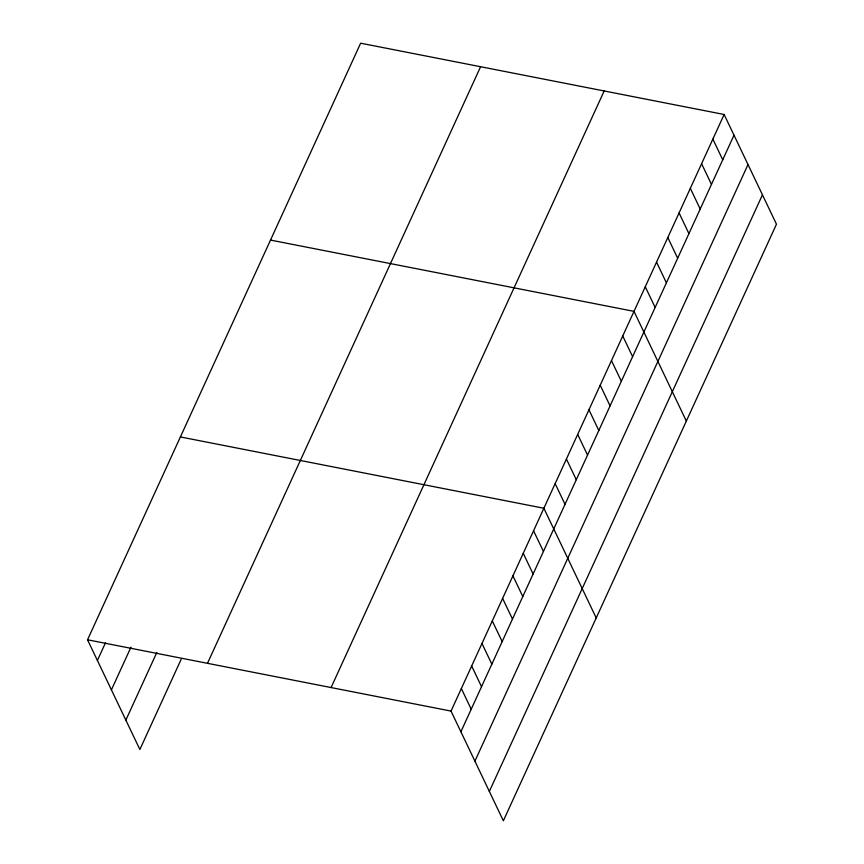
<?xml version="1.0" encoding="UTF-8"?>
<svg xmlns="http://www.w3.org/2000/svg" width="864" height="864" viewBox="0 0 864 864"><rect width="100%" height="100%" fill="white"/><g stroke="black" fill="none" stroke-linecap="round" stroke-linejoin="round"><path stroke-width="1.3" d="M181.138 659.351L139.871 749.509L87.534 639.792L360.644 43.2L724.129 114.491L776.466 224.208L503.356 820.8L451.03 711.083L724.129 114.491M97.405 660.474L105.548 642.686M111.413 689.861L130.972 647.158M125.852 720.122L156.805 652.514M207.49 663.314L480.589 66.722M331.074 687.56L604.174 90.968M460.89 731.776L734 135.184M474.908 761.152L748.008 164.56M489.348 791.424L762.448 194.832M270.518 240.073L634.003 311.364L686.34 421.081M180.392 436.946L543.877 508.248L596.214 617.954M87.534 639.792L451.03 711.083M712.865 139.104L722.736 159.786M701.6 163.717L711.472 184.399M690.336 188.32L700.196 209.012M679.072 212.933L688.932 233.615M667.807 237.546L677.668 258.228M656.543 262.148L666.403 282.841M645.268 286.762L655.139 307.444M622.739 335.977L632.61 356.67M611.474 360.59L621.346 381.272M600.21 385.193L610.081 405.886M588.946 409.806L598.817 430.488M577.681 434.419L587.542 455.101M566.417 459.022L576.277 479.714M555.152 483.635L565.013 504.317M533.563 530.777L543.434 551.47M523.249 553.316L533.11 574.009M512.935 575.856L522.796 596.549M502.61 598.396L512.482 619.078M492.296 620.935L502.168 641.617M481.982 643.475L491.843 664.157M471.658 666.004L481.529 686.696M461.344 688.543L471.215 709.236"/></g></svg>
